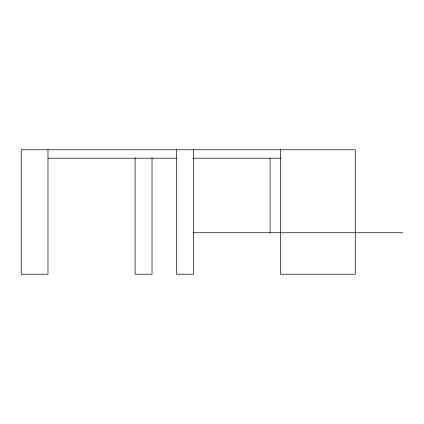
<?xml version="1.0" encoding="UTF-8"?>
<svg xmlns="http://www.w3.org/2000/svg" width="424" height="424" viewBox="0 0 424 424"><rect width="100%" height="100%" fill="white"/><g stroke="black" fill="none" stroke-linecap="round" stroke-linejoin="round"><path stroke-width="0.64" d="M47.986 158.205L176.57 158.205M192.957 158.205L280.916 158.205M193.492 232.739L402.8 232.739M280.598 149.783L280.598 274.217L355.259 274.217L355.259 149.783L21.2 149.783L21.2 274.217L47.986 274.217L47.986 149.783M270.072 158.205L270.072 232.739M193.492 149.783L193.492 274.217L176.57 274.217L176.57 149.783M152.015 157.723L152.015 274.217L135.092 274.217L135.092 157.723"/></g></svg>
